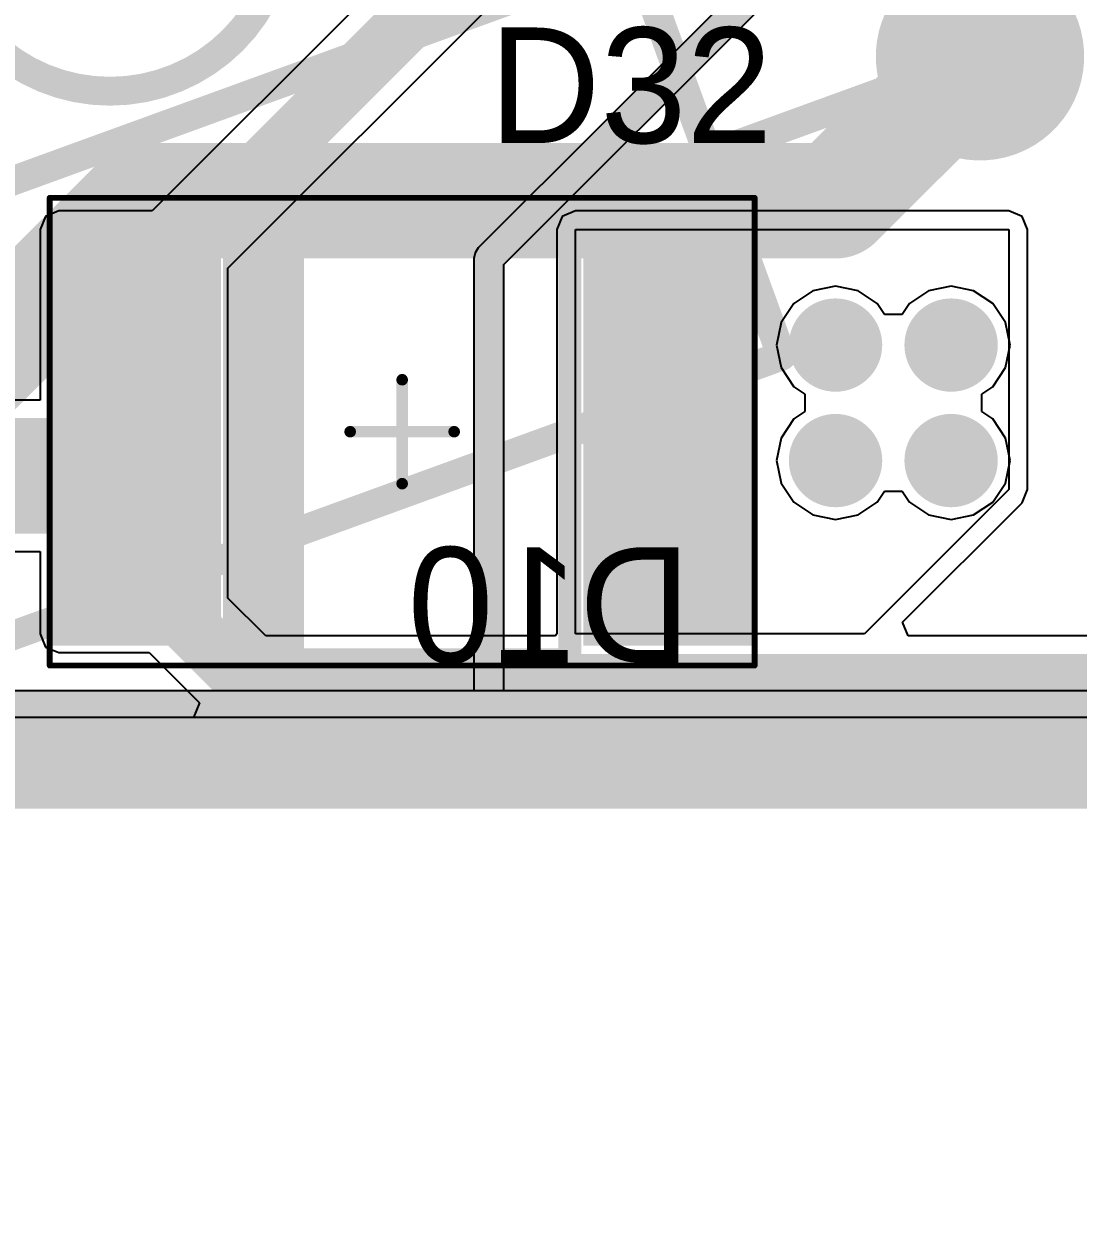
# Model space of a CAD drawing. Header units: millimetres. Extents: x 118 to 288, y 159 to 220.
# Drawn here: x 168.98 to 178.1, y 173.77 to 184.06 of the extents above; entities that cross this region are included whole.
import ezdxf

# ---------------------------------------------------------------- set-up
doc = ezdxf.new("R2010")
doc.units = ezdxf.units.MM
for name, color, linetype in [('BottomLayer', 5, 'Continuous'), ('BottomOverlay', 54, 'Continuous'), ('BottomSolder', 6, 'Continuous'), ('InternalPlane1', 76, 'Continuous'), ('InternalPlane2', 16, 'Continuous'), ('KeepOutLayer', 6, 'Continuous'), ('Mechanical1', 6, 'Continuous'), ('Mechanical13', 56, 'Continuous'), ('Mechanical15', 56, 'Continuous'), ('MultiLayer', 9, 'Continuous'), ('PadHoleLayer', 156, 'Continuous'), ('TopLayer', 1, 'Continuous'), ('TopOverlay', 2, 'Continuous'), ('TopPaste', 8, 'Continuous'), ('TopSolder', 216, 'Continuous'), ('ViaHoleLayer', 16, 'Continuous')]:
    doc.layers.add(name, color=color, linetype=linetype)

# ---------------------------------------------------------------- blocks, each defined once
blk = doc.blocks.new('1N5354_B_44')
at = {"layer": 'BottomLayer', "const_width": 0.7999984}
for points in [[(-0.3999992, 0, 1), (0.3999992, 0, 1)], [(13.60000074, 0, 1), (14.39999914, 0, 1)]]:
    blk.add_lwpolyline(points, format="xyb", close=True, dxfattribs=at)
at = {"layer": 'BottomOverlay', "const_width": 0.254}
for points in [[(11.49999986, 1.84999884), (2.50000008, 1.84999884)], [(2.50000008, -1.84999884), (2.50000008, 1.84999884)], [(10.74999882, -1.84999884), (10.74999882, 1.84999884)], [(11.00000086, -1.84999884), (11.00000086, 1.84999884)], [(11.2500029, -1.84999884), (11.24999782, 1.84999884)], [(11.49999986, -1.84999884), (11.49999986, 1.84999884)], [(10.49999932, -1.84999884), (10.49999932, 1.74999904)], [(2.50000008, 0), (0, 0)], [(13.99999994, 0), (11.49999986, 0)], [(11.49999986, -1.84999884), (2.50000008, -1.84999884)]]:
    blk.add_lwpolyline(points, dxfattribs=at)
at = {"layer": 'BottomOverlay', "const_width": 0.127}
for points in [[(2.43650008, 1.84999884, 1), (2.56350008, 1.84999884, 1)], [(2.43650008, 1.84999884, 1), (2.56350008, 1.84999884, 1)], [(10.68649882, 1.84999884, 1), (10.81349882, 1.84999884, 1)], [(10.93650086, 1.84999884, 1), (11.06350086, 1.84999884, 1)], [(11.18649782, 1.84999884, 1), (11.31349782, 1.84999884, 1)], [(11.43649986, 1.84999884, 1), (11.56349986, 1.84999884, 1)], [(11.43649986, 1.84999884, 1), (11.56349986, 1.84999884, 1)], [(10.43649932, 1.74999904, 1), (10.56349932, 1.74999904, 1)], [(-0.0635, 0, 1), (0.0635, 0, 1)], [(2.43650008, 0, 1), (2.56350008, 0, 1)], [(11.43649986, 0, 1), (11.56349986, 0, 1)], [(13.93649994, 0, 1), (14.06349994, 0, 1)], [(2.43650008, -1.84999884, 1), (2.56350008, -1.84999884, 1)], [(2.43650008, -1.84999884, 1), (2.56350008, -1.84999884, 1)], [(10.43649932, -1.84999884, 1), (10.56349932, -1.84999884, 1)], [(10.68649882, -1.84999884, 1), (10.81349882, -1.84999884, 1)], [(10.93650086, -1.84999884, 1), (11.06350086, -1.84999884, 1)], [(11.1865029, -1.84999884, 1), (11.3135029, -1.84999884, 1)], [(11.43649986, -1.84999884, 1), (11.56349986, -1.84999884, 1)], [(11.43649986, -1.84999884, 1), (11.56349986, -1.84999884, 1)]]:
    blk.add_lwpolyline(points, format="xyb", close=True, dxfattribs=at)
at = {"layer": 'BottomSolder', "const_width": 0.9015983999999999}
for points in [[(-0.4507992, 0, 1), (0.4507992, 0, 1)], [(13.54920074, 0, 1), (14.45079914, 0, 1)]]:
    blk.add_lwpolyline(points, format="xyb", close=True, dxfattribs=at)
at = {"layer": 'InternalPlane1', "const_width": 0.8539988}
blk.add_lwpolyline([(13.57300054, 0, 1), (14.42699934, 0, 1)], format="xyb", close=True, dxfattribs=at)
at = {"layer": 'InternalPlane2', "const_width": 0.8539988}
for points in [[(-0.4269994, 0, 1), (0.4269994, 0, 1)], [(13.57300054, 0, 1), (14.42699934, 0, 1)]]:
    blk.add_lwpolyline(points, format="xyb", close=True, dxfattribs=at)
at = {"layer": 'MultiLayer', "const_width": 0.7999984}
for points in [[(-0.3999992, 0, 1), (0.3999992, 0, 1)], [(13.60000074, 0, 1), (14.39999914, 0, 1)]]:
    blk.add_lwpolyline(points, format="xyb", close=True, dxfattribs=at)
at = {"layer": 'PadHoleLayer', "const_width": 0.5999987999999999}
for points in [[(-0.2999994, 0, 1), (0.2999994, 0, 1)], [(13.70000054, 0, 1), (14.29999934, 0, 1)]]:
    blk.add_lwpolyline(points, format="xyb", close=True, dxfattribs=at)
at = {"layer": 'TopLayer', "const_width": 0.7999984}
for points in [[(-0.3999992, 0, 1), (0.3999992, 0, 1)], [(13.60000074, 0, 1), (14.39999914, 0, 1)]]:
    blk.add_lwpolyline(points, format="xyb", close=True, dxfattribs=at)
at = {"layer": 'TopSolder', "const_width": 0.9015983999999999}
for points in [[(-0.4507992, 0, 1), (0.4507992, 0, 1)], [(13.54920074, 0, 1), (14.45079914, 0, 1)]]:
    blk.add_lwpolyline(points, format="xyb", close=True, dxfattribs=at)
blk = doc.blocks.new('LED3MM_GREEN_108')
at = {"layer": 'BottomLayer', "const_width": 0.67499992}
for points in [[(-1.60749996, 0, 1), (-0.93250004, 0, 1)], [(0.93250004, 0, 1), (1.60749996, 0, 1)]]:
    blk.add_lwpolyline(points, format="xyb", close=True, dxfattribs=at)
at = {"layer": 'BottomSolder', "const_width": 0.77659992}
for points in [[(-1.65829996, 0, 1), (-0.8817000399999999, 0, 1)], [(0.8817000399999999, 0, 1), (1.65829996, 0, 1)]]:
    blk.add_lwpolyline(points, format="xyb", close=True, dxfattribs=at)
at = {"layer": 'InternalPlane1', "const_width": 0.753999}
for points in [[(-1.6469995, 0, 1), (-0.8930005, 0, 1)], [(0.8930005, 0, 1), (1.6469995, 0, 1)]]:
    blk.add_lwpolyline(points, format="xyb", close=True, dxfattribs=at)
at = {"layer": 'InternalPlane2', "const_width": 0.753999}
blk.add_lwpolyline([(0.8930005, 0, 1), (1.6469995, 0, 1)], format="xyb", close=True, dxfattribs=at)
at = {"layer": 'MultiLayer', "const_width": 0.67499992}
for points in [[(-1.60749996, 0, 1), (-0.93250004, 0, 1)], [(0.93250004, 0, 1), (1.60749996, 0, 1)]]:
    blk.add_lwpolyline(points, format="xyb", close=True, dxfattribs=at)
at = {"layer": 'PadHoleLayer', "const_width": 0.499999}
for points in [[(-1.5199995, 0, 1), (-1.0200005, 0, 1)], [(1.0200005, 0, 1), (1.5199995, 0, 1)]]:
    blk.add_lwpolyline(points, format="xyb", close=True, dxfattribs=at)
at = {"layer": 'TopLayer', "const_width": 0.67499992}
for points in [[(-1.60749996, 0, 1), (-0.93250004, 0, 1)], [(0.93250004, 0, 1), (1.60749996, 0, 1)]]:
    blk.add_lwpolyline(points, format="xyb", close=True, dxfattribs=at)
at = {"layer": 'TopOverlay', "const_width": 0.16999966}
for points in [[(-1.1440668, 0.9641814599999999, -0.4663076581549985), (1.15406424, 0.9641814599999999)], [(1.14406426, -0.9641814599999999, -0.4663076581549985), (-1.15406678, -0.9641814599999999)]]:
    blk.add_lwpolyline(points, format="xyb", dxfattribs=at)
at = {"layer": 'TopOverlay', "const_width": 0.08499856}
for points in [[(-1.18656608, 0.9641814599999999, 1), (-1.10156752, 0.9641814599999999, 1)], [(1.11156496, 0.9641814599999999, 1), (1.19656352, 0.9641814599999999, 1)], [(-1.19656606, -0.9641814599999999, 1), (-1.1115675, -0.9641814599999999, 1)], [(1.10156498, -0.9641814599999999, 1), (1.18656354, -0.9641814599999999, 1)]]:
    blk.add_lwpolyline(points, format="xyb", close=True, dxfattribs=at)
at = {"layer": 'TopSolder', "const_width": 0.77659992}
for points in [[(-1.65829996, 0, 1), (-0.8817000399999999, 0, 1)], [(0.8817000399999999, 0, 1), (1.65829996, 0, 1)]]:
    blk.add_lwpolyline(points, format="xyb", close=True, dxfattribs=at)
blk = doc.blocks.new('SMB_FLAT_109')
at = {"layer": 'Mechanical15'}
for points, const_width in [([(3.04999898, 2.02499976), (-3.04999898, 2.02499976)], 0.0499999), ([(-3.04999898, 2.02499976), (-3.04999898, -2.02499976)], 0.0499999), ([(3.04999898, 2.02499976), (3.04999898, -2.02499976)], 0.0499999), ([(0, 0.45000164), (0, -0.45000164)], 0.0999998), ([(0.45000164, 0), (-0.45000164, 0)], 0.0999998), ([(3.04999898, -2.02499976), (-3.04999898, -2.02499976)], 0.0499999)]:
    blk.add_lwpolyline(points, dxfattribs=dict(at, const_width=const_width))
for points, const_width in [([(-3.06249832, 2.02499976, 1), (-3.03749964, 2.02499976, 1)], 0.02499868), ([(-3.06249832, 2.02499976, 1), (-3.03749964, 2.02499976, 1)], 0.02499868), ([(3.03749964, 2.02499976, 1), (3.06249832, 2.02499976, 1)], 0.02499868), ([(3.03749964, 2.02499976, 1), (3.06249832, 2.02499976, 1)], 0.02499868), ([(-0.02499868, 0.45000164, 1), (0.02499868, 0.45000164, 1)], 0.0499999), ([(-0.47500032, 0, 1), (-0.42500296, 0, 1)], 0.0499999), ([(0.42500296, 0, 1), (0.47500032, 0, 1)], 0.0499999), ([(-0.02499868, -0.45000164, 1), (0.02499868, -0.45000164, 1)], 0.0499999), ([(-3.06249832, -2.02499976, 1), (-3.03749964, -2.02499976, 1)], 0.02499868), ([(-3.06249832, -2.02499976, 1), (-3.03749964, -2.02499976, 1)], 0.02499868), ([(3.03749964, -2.02499976, 1), (3.06249832, -2.02499976, 1)], 0.02499868), ([(3.03749964, -2.02499976, 1), (3.06249832, -2.02499976, 1)], 0.02499868)]:
    blk.add_lwpolyline(points, format="xyb", close=True, dxfattribs=dict(at, const_width=const_width))
at = {"layer": 'TopLayer'}
for points in [[(-2.96999914, -1.74999904), (-1.67000174, -1.74999904), (-2.96999914, 1.74999904), (-1.67000174, 1.74999904)], [(1.67000174, -1.74999904), (2.96999914, -1.74999904), (1.67000174, 1.74999904), (2.96999914, 1.74999904)]]:
    blk.add_solid(points, dxfattribs=at)
at = {"layer": 'TopOverlay', "const_width": 0.1999996}
for points in [[(1.44999964, 1.97499986), (-1.44999964, 1.97499986)], [(-1.44999964, 1.97499986), (-1.44999964, -1.97499986)], [(0.95000064, 1.97499986), (0.95000064, -1.97499986)], [(1.10000034, 1.97499986), (1.10000034, -1.97499986)], [(1.25000004, 1.97499986), (1.25000004, -1.97499986)], [(1.44999964, 1.97499986), (1.44999964, -1.97499986)], [(1.44999964, -1.97499986), (-1.44999964, -1.97499986)]]:
    blk.add_lwpolyline(points, dxfattribs=at)
at = {"layer": 'TopOverlay', "const_width": 0.0999998}
for points in [[(-1.49999954, 1.97499986, 1), (-1.39999974, 1.97499986, 1)], [(-1.49999954, 1.97499986, 1), (-1.39999974, 1.97499986, 1)], [(0.90000074, 1.97499986, 1), (1.00000054, 1.97499986, 1)], [(1.05000044, 1.97499986, 1), (1.15000024, 1.97499986, 1)], [(1.20000014, 1.97499986, 1), (1.29999994, 1.97499986, 1)], [(1.39999974, 1.97499986, 1), (1.49999954, 1.97499986, 1)], [(1.39999974, 1.97499986, 1), (1.49999954, 1.97499986, 1)], [(-1.49999954, -1.97499986, 1), (-1.39999974, -1.97499986, 1)], [(-1.49999954, -1.97499986, 1), (-1.39999974, -1.97499986, 1)], [(0.90000074, -1.97499986, 1), (1.00000054, -1.97499986, 1)], [(1.05000044, -1.97499986, 1), (1.15000024, -1.97499986, 1)], [(1.20000014, -1.97499986, 1), (1.29999994, -1.97499986, 1)], [(1.39999974, -1.97499986, 1), (1.49999954, -1.97499986, 1)], [(1.39999974, -1.97499986, 1), (1.49999954, -1.97499986, 1)]]:
    blk.add_lwpolyline(points, format="xyb", close=True, dxfattribs=at)
at = {"layer": 'TopPaste'}
for points in [[(-2.96999914, -1.74999904), (-1.67000174, -1.74999904), (-2.96999914, 1.74999904), (-1.67000174, 1.74999904)], [(1.67000174, -1.74999904), (2.96999914, -1.74999904), (1.67000174, 1.74999904), (2.96999914, 1.74999904)]]:
    blk.add_solid(points, dxfattribs=at)
at = {"layer": 'TopSolder'}
for points in [[(-3.07159914, -1.85159904), (-1.56840174, -1.85159904), (-3.07159914, 1.85159904), (-1.56840174, 1.85159904)], [(1.56840174, -1.85159904), (3.07159914, -1.85159904), (1.56840174, 1.85159904), (3.07159914, 1.85159904)]]:
    blk.add_solid(points, dxfattribs=at)

msp = doc.modelspace()

# ---------------------------------------------------------------- linework, layer by layer
at = {"layer": 'BottomLayer'}
for p, q in [((175.80491128, 181.74598906), (175.63952172, 181.63547874)), ((176.00000106, 181.78479518), (175.80491128, 181.74598906)), ((176.19509084, 181.74598906), (176.00000106, 181.78479518)), ((176.3604804, 181.63547874), (176.19509084, 181.74598906)), ((176.80491182, 181.74598906), (176.63952226, 181.63547874)), ((177.0000016, 181.78479518), (176.80491182, 181.74598906)), ((177.19509138, 181.74598906), (177.0000016, 181.78479518)), ((177.36048094, 181.63547874), (177.19509138, 181.74598906)), ((175.63952172, 181.63547874), (175.5290114, 181.47008918)), ((176.42362988, 181.54097042), (176.3604804, 181.63547874)), ((176.63952226, 181.63547874), (176.57637278, 181.54097042)), ((177.47099126, 181.47008918), (177.36048094, 181.63547874)), ((176.57637278, 181.54097042), (176.42362988, 181.54097042)), ((175.5290114, 181.47008918), (175.49020528, 181.2749994)), ((177.50979738, 181.2749994), (177.47099126, 181.47008918)), ((175.49020528, 181.2749994), (175.5290114, 181.07990962)), ((177.47099126, 181.07990962), (177.50979738, 181.2749994)), ((175.5290114, 181.07990962), (175.63952172, 180.91452006)), ((177.36048094, 180.91452006), (177.47099126, 181.07990962)), ((175.63952172, 180.91452006), (175.73403004, 180.85137058)), ((177.26597262, 180.85137058), (177.36048094, 180.91452006)), ((175.73403004, 180.85137058), (175.73403004, 180.69862768)), ((177.26597262, 180.69862768), (177.26597262, 180.85137058)), ((175.73403004, 180.69862768), (175.63952172, 180.6354782)), ((177.36048094, 180.6354782), (177.26597262, 180.69862768)), ((175.63952172, 180.6354782), (175.5290114, 180.47008864)), ((177.47099126, 180.47008864), (177.36048094, 180.6354782)), ((175.5290114, 180.47008864), (175.49020528, 180.27499886)), ((177.50979738, 180.27499886), (177.47099126, 180.47008864)), ((175.49020528, 180.27499886), (175.5290114, 180.07990908)), ((177.47099126, 180.07990908), (177.50979738, 180.27499886)), ((175.5290114, 180.07990908), (175.63952172, 179.91451952)), ((177.36048094, 179.91451952), (177.47099126, 180.07990908)), ((176.3604804, 179.91451952), (176.42362988, 180.00902784)), ((176.42362988, 180.00902784), (176.57637278, 180.00902784)), ((176.57637278, 180.00902784), (176.63952226, 179.91451952)), ((175.63952172, 179.91451952), (175.80491128, 179.8040092)), ((176.19509084, 179.8040092), (176.3604804, 179.91451952)), ((176.63952226, 179.91451952), (176.80491182, 179.8040092)), ((177.19509138, 179.8040092), (177.36048094, 179.91451952)), ((175.80491128, 179.8040092), (176.00000106, 179.76520308)), ((176.00000106, 179.76520308), (176.19509084, 179.8040092)), ((176.80491182, 179.8040092), (177.0000016, 179.76520308)), ((177.0000016, 179.76520308), (177.19509138, 179.8040092)), ((195.78243546, 178.04977598), (168.29029842, 178.04977598))]:
    msp.add_line(p, q, dxfattribs=at)
at = {"layer": 'BottomLayer', "const_width": 1.00000054}
for points in [[(176.00000106, 182.52499944), (177.2500011, 183.77499948)], [(161.74999908, 174.27499816), (170.00000036, 182.52499944)], [(170.00000036, 182.52499944), (176.00000106, 182.52499944)]]:
    msp.add_lwpolyline(points, dxfattribs=at)
at = {"layer": 'BottomLayer'}
for points, const_width in [([(177.0000016, 183.77499948, 1), (177.5000006, 183.77499948, 1)], 0.499999), ([(169.75000086, 182.52499944, 1), (170.24999986, 182.52499944, 1)], 0.499999), ([(169.75000086, 182.52499944, 1), (170.24999986, 182.52499944, 1)], 0.499999), ([(175.75000156, 182.52499944, 1), (176.25000056, 182.52499944, 1)], 0.499999), ([(175.75000156, 182.52499944, 1), (176.25000056, 182.52499944, 1)], 0.499999), ([(175.82500014, 181.2749994, 1), (176.17500198, 181.2749994, 1)], 0.3499993), ([(176.82500068, 181.2749994, 1), (177.17500252, 181.2749994, 1)], 0.3499993), ([(175.82500014, 180.27499886, 1), (176.17500198, 180.27499886, 1)], 0.3499993), ([(176.82500068, 180.27499886, 1), (177.17500252, 180.27499886, 1)], 0.3499993)]:
    msp.add_lwpolyline(points, format="xyb", close=True, dxfattribs=dict(at, const_width=const_width))
at = {"layer": 'InternalPlane1'}
msp.add_line((237.93940728, 178.27984918), (168.29028572, 178.27984918), dxfattribs=at)
at = {"layer": 'InternalPlane1', "const_width": 0.4039997}
for points in [[(175.79800248, 181.2749994, 1), (176.20199964, 181.2749994, 1)], [(176.79800302, 181.2749994, 1), (177.20200018, 181.2749994, 1)], [(175.79800248, 180.27499886, 1), (176.20199964, 180.27499886, 1)], [(176.79800302, 180.27499886, 1), (177.20200018, 180.27499886, 1)]]:
    msp.add_lwpolyline(points, format="xyb", close=True, dxfattribs=at)
at = {"layer": 'InternalPlane1', "const_width": 1.016}
msp.add_lwpolyline([(168.29028572, 177.76939046), (237.93940728, 177.76939046)], dxfattribs=at)
at = {"layer": 'InternalPlane2'}
for p, q in [((176.4084356, 185.61656044), (172.90844006, 182.11656236)), ((173.12949118, 181.9713658), (176.55363724, 185.39550932)), ((172.90844006, 182.11656236), (172.88037052, 182.0745533)), ((172.88037052, 182.0745533), (172.87051278, 182.02500044)), ((172.87051278, 182.02500044), (172.87051278, 178.27984918)), ((173.12949118, 178.27984918), (173.12949118, 181.9713658)), ((172.87051278, 178.27984918), (168.29028572, 178.27984918)), ((182.07154086, 178.27984918), (173.12949118, 178.27984918))]:
    msp.add_line(p, q, dxfattribs=at)
for points, const_width in [([(173.00000198, 182.02500044), (176.50000006, 185.52499852)], 0.254), ([(173.00000198, 177.76939046), (173.00000198, 182.02500044)], 0.254), ([(168.29028572, 177.76939046), (237.93940728, 177.76939046)], 1.016)]:
    msp.add_lwpolyline(points, dxfattribs=dict(at, const_width=const_width))
at = {"layer": 'InternalPlane2', "const_width": 0.127}
for points in [[(172.93650198, 182.02500044, 1), (173.06350198, 182.02500044, 1)], [(172.93650198, 182.02500044, 1), (173.06350198, 182.02500044, 1)], [(172.93650198, 177.76939046, 1), (173.06350198, 177.76939046, 1)]]:
    msp.add_lwpolyline(points, format="xyb", close=True, dxfattribs=at)
at = {"layer": 'KeepOutLayer', "const_width": 0.2499995}
msp.add_lwpolyline([(168.29028572, 177.76939046), (237.93940728, 177.76939046)], dxfattribs=at)
at = {"layer": 'Mechanical1', "const_width": 0.2499995}
msp.add_lwpolyline([(171.2220731, 184.97306922, 1), (168.22207402, 184.97306922, 1)], format="xyb", close=True, dxfattribs=at)
at = {"layer": 'Mechanical13', "const_width": 0.2499995}
msp.add_lwpolyline([(168.29028572, 177.76939046), (237.93940728, 177.76939046)], dxfattribs=at)
at = {"layer": 'MultiLayer', "const_width": 0.3499993}
for points in [[(175.82500014, 181.2749994, 1), (176.17500198, 181.2749994, 1)], [(176.82500068, 181.2749994, 1), (177.17500252, 181.2749994, 1)], [(175.82500014, 180.27499886, 1), (176.17500198, 180.27499886, 1)], [(176.82500068, 180.27499886, 1), (177.17500252, 180.27499886, 1)]]:
    msp.add_lwpolyline(points, format="xyb", close=True, dxfattribs=at)
at = {"layer": 'TopLayer'}
for p, q in [((172.34216484, 184.6939283), (170.08559074, 182.43735674)), ((170.74235854, 181.94058862), (173.0383763, 184.23660892)), ((169.2800018, 182.43735674), (169.16519634, 182.38980286)), ((170.08559074, 182.43735674), (169.2800018, 182.43735674)), ((173.75000048, 182.43735928), (173.63519502, 182.3898054)), ((175.22000008, 182.43735674), (173.75000048, 182.43735928)), ((177.49999298, 182.43735166), (175.22000008, 182.43735674)), ((177.61479844, 182.38979778), (177.49999298, 182.43735166)), ((169.16519634, 182.38980286), (169.11764246, 182.2749974)), ((173.63519502, 182.3898054), (173.58764114, 182.27499994)), ((177.66235232, 182.27499232), (177.61479844, 182.38979778)), ((169.11764246, 182.2749974), (169.11764246, 180.79802042)), ((173.58764114, 182.27499994), (173.5876386, 178.77499932)), ((173.74999794, 178.77499678), (173.75000048, 182.27499994)), ((173.75000048, 182.27499994), (177.49999298, 182.27499232)), ((177.49999298, 182.27499232), (177.49999298, 180.02499936)), ((177.66235232, 180.02499936), (177.66235232, 182.27499232)), ((170.74235854, 179.08440942), (170.74235854, 181.94058862)), ((169.11764246, 180.79802042), (165.90560672, 180.79802042)), ((177.49999298, 180.02499936), (176.24999802, 178.77499678)), ((177.61479844, 179.9101939), (177.66235232, 180.02499936)), ((176.57977892, 178.87516676), (177.61479844, 179.9101939)), ((165.52156126, 179.48680638), (169.11764246, 179.48680638)), ((169.11764246, 179.48680638), (169.11764246, 178.77499932)), ((171.06893396, 178.757834), (170.74235854, 179.08440942)), ((176.62837928, 178.757834), (176.57977892, 178.87516676)), ((169.11764246, 178.77499932), (169.16519634, 178.66019386)), ((173.5761705, 178.757834), (171.06893396, 178.757834)), ((173.5876386, 178.77499932), (173.5761705, 178.757834)), ((176.24999802, 178.77499678), (173.74999794, 178.77499678)), ((181.33264978, 178.757834), (176.62837928, 178.757834)), ((169.16519634, 178.66019386), (169.2800018, 178.61263998)), ((169.2800018, 178.61263998), (170.06059206, 178.61263998)), ((170.06059206, 178.61263998), (170.49645606, 178.17677598)), ((170.49645606, 178.17677598), (170.44385012, 178.04977598)), ((170.44385012, 178.04977598), (168.29029842, 178.04977598))]:
    msp.add_line(p, q, dxfattribs=at)
for points, const_width in [([(169.9300005, 181.70499854), (172.74999994, 184.52499798)], 0.499999), ([(169.9300005, 180.52499836), (169.9300005, 181.70499854)], 0.499999), ([(169.54741808, 180.1424134), (169.9300005, 180.52499582)], 1.00000054), ([(169.9300005, 180.52499582), (169.93000304, 180.52499836)], 1.00000054), ([(169.9300005, 180.52499582), (169.9300005, 180.52499836)], 0.499999), ([(169.9300005, 179.3199995), (169.9300005, 180.52499582)], 0.499999), ([(165.2499997, 180.1424134), (169.54741808, 180.1424134)], 1.00000054), ([(169.9300005, 179.3199995), (170.9000011, 178.3499989)], 0.499999), ([(170.9000011, 178.3499989), (233.25000086, 178.3499989)], 0.499999)]:
    msp.add_lwpolyline(points, dxfattribs=dict(at, const_width=const_width))
for points, const_width in [([(169.80500202, 181.70499854, 1), (170.05499898, 181.70499854, 1)], 0.2499995), ([(169.80500202, 181.70499854, 1), (170.05499898, 181.70499854, 1)], 0.2499995), ([(175.82500014, 181.2749994, 1), (176.17500198, 181.2749994, 1)], 0.3499993), ([(176.82500068, 181.2749994, 1), (177.17500252, 181.2749994, 1)], 0.3499993), ([(169.680001, 180.52499582, 1), (170.18, 180.52499582, 1)], 0.499999), ([(169.680001, 180.52499582, 1), (170.18, 180.52499582, 1)], 0.499999), ([(169.68000354, 180.52499836, 1), (170.18000254, 180.52499836, 1)], 0.499999), ([(169.80500202, 180.52499836, 1), (170.05499898, 180.52499836, 1)], 0.2499995), ([(169.80500202, 180.52499836, 1), (170.05499898, 180.52499836, 1)], 0.2499995), ([(169.80500202, 180.52499582, 1), (170.05499898, 180.52499582, 1)], 0.2499995), ([(169.80500202, 180.52499582, 1), (170.05499898, 180.52499582, 1)], 0.2499995), ([(169.29741858, 180.1424134, 1), (169.79741758, 180.1424134, 1)], 0.499999), ([(169.29741858, 180.1424134, 1), (169.79741758, 180.1424134, 1)], 0.499999), ([(175.82500014, 180.27499886, 1), (176.17500198, 180.27499886, 1)], 0.3499993), ([(176.82500068, 180.27499886, 1), (177.17500252, 180.27499886, 1)], 0.3499993), ([(169.80500202, 179.3199995, 1), (170.05499898, 179.3199995, 1)], 0.2499995), ([(169.80500202, 179.3199995, 1), (170.05499898, 179.3199995, 1)], 0.2499995), ([(170.77500262, 178.3499989, 1), (171.02499958, 178.3499989, 1)], 0.2499995), ([(170.77500262, 178.3499989, 1), (171.02499958, 178.3499989, 1)], 0.2499995)]:
    msp.add_lwpolyline(points, format="xyb", close=True, dxfattribs=dict(at, const_width=const_width))
at = {"layer": 'ViaHoleLayer', "const_width": 0.1499997}
for points in [[(175.92500248, 181.2749994, 1), (176.07499964, 181.2749994, 1)], [(176.92500302, 181.2749994, 1), (177.07500018, 181.2749994, 1)], [(175.92500248, 180.27499886, 1), (176.07499964, 180.27499886, 1)], [(176.92500302, 180.27499886, 1), (177.07500018, 180.27499886, 1)]]:
    msp.add_lwpolyline(points, format="xyb", close=True, dxfattribs=at)

# ---------------------------------------------------------------- block references
msp.add_blockref('LED3MM_GREEN_108', (169.72207356, 184.97306922))
for name, p, rotation in [('1N5354_B_44', (177.2500011, 183.77499948), 200), ('SMB_FLAT_109', (172.25000094, 180.52499836), 180)]:
    msp.add_blockref(name, p, dxfattribs=dict(rotation=rotation))

# ---------------------------------------------------------------- texts
at = {"layer": 'BottomOverlay', "text_generation_flag": 2}
msp.add_text('D10', height=1.00000054, dxfattribs=at).set_placement((174.75000102, 178.52499982))
at = {"layer": 'TopOverlay'}
msp.add_text('D32', height=1.00000054, dxfattribs=at).set_placement((173.00000198, 183.02499844))

doc.saveas('drawing.dxf')
